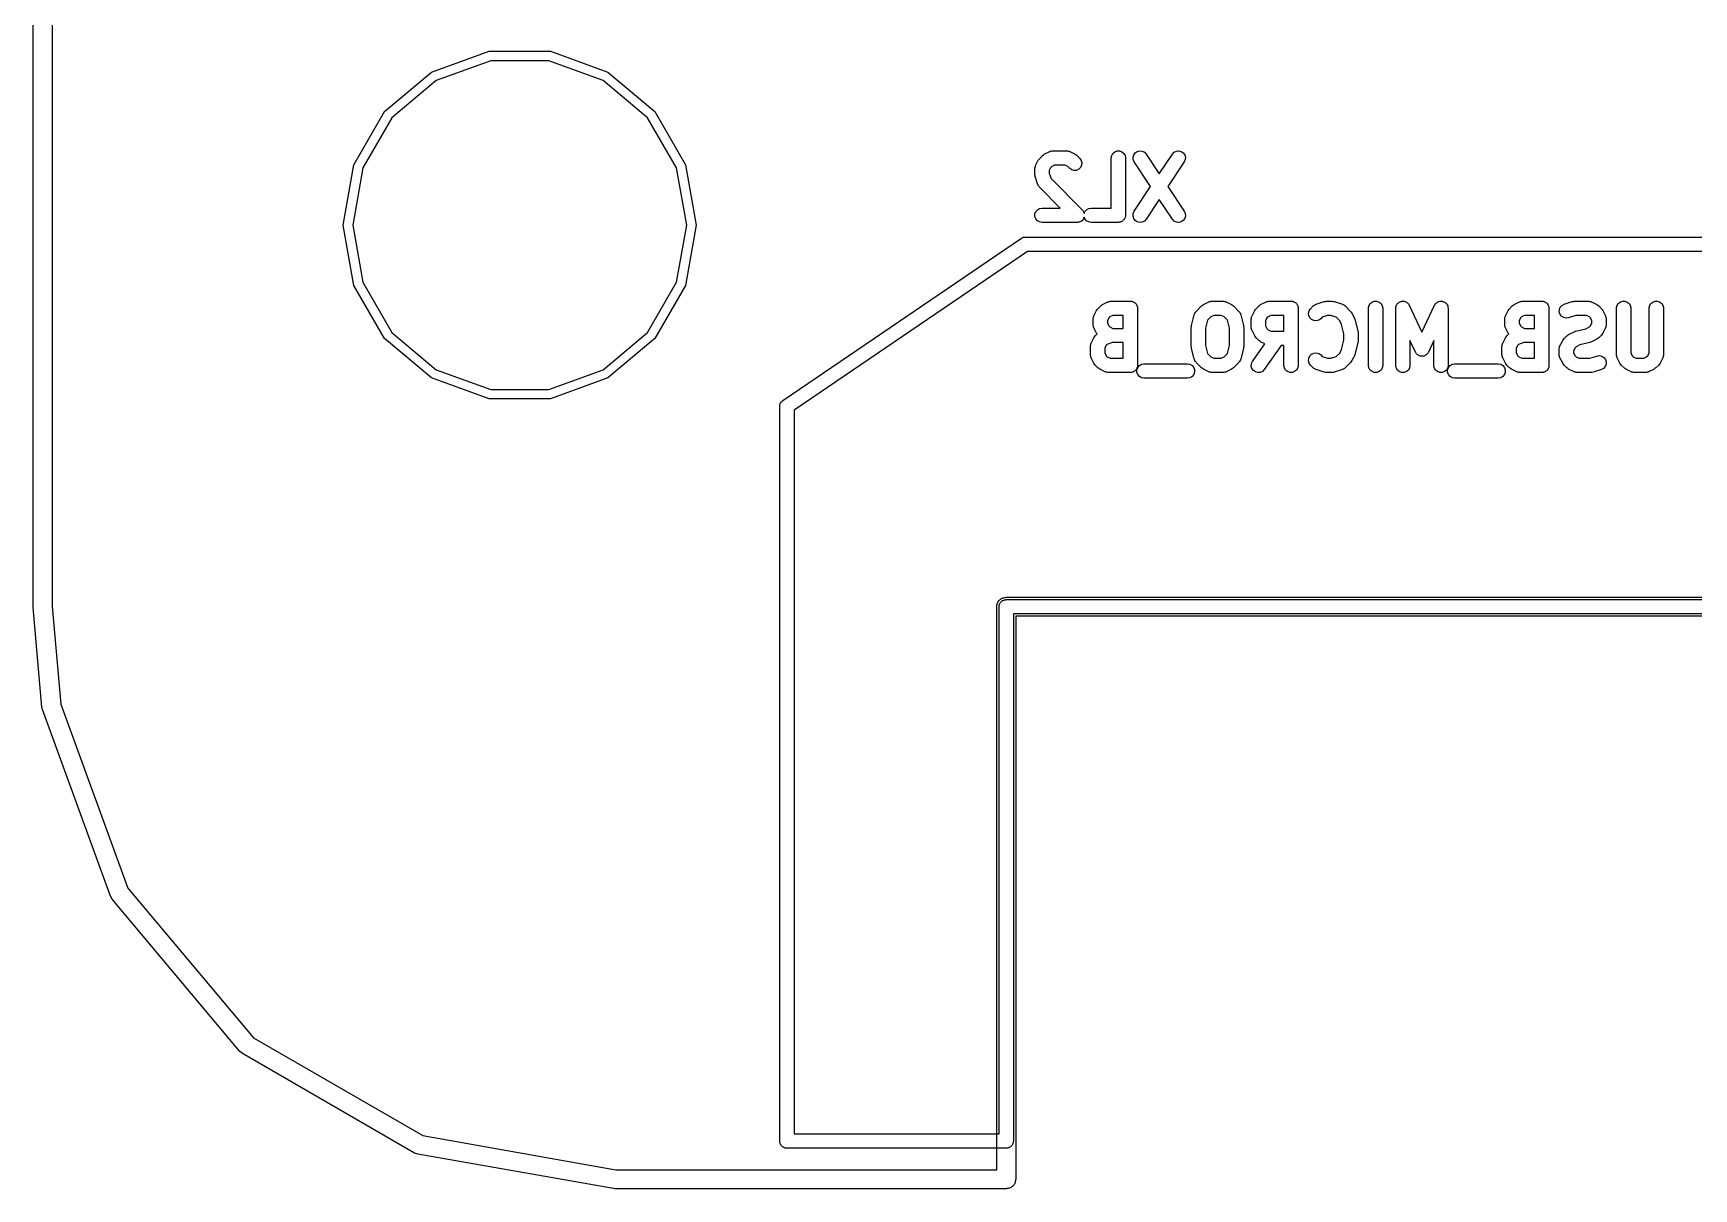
# Model space of a CAD drawing. Extents: x 100 to 214, y -112 to -50.
# Drawn here: x 99.9 to 117.31, y -112.1 to -99.99 of the extents above; entities that cross this region are included whole.
import ezdxf

# ---------------------------------------------------------------- set-up
doc = ezdxf.new("R2010")
doc.units = 0
doc.header["$MEASUREMENT"] = 0
doc.layers.add('BLACK', color=7, linetype='CONTINUOUS')

msp = doc.modelspace()

# ---------------------------------------------------------------- linework, layer by layer
at = {"layer": 'Black'}
for p, q in [((99.9, -106), (99.9, -56)), ((100.1, -56.0087), (100.1, -105.996)), ((104.075, -100.398), (104.679, -100.178)), ((104.679, -100.178), (105.321, -100.178)), ((105.321, -100.178), (105.925, -100.398)), ((103.583, -100.811), (104.075, -100.398)), ((104.696, -100.277), (104.125, -100.484)), ((105.304, -100.277), (104.696, -100.277)), ((105.875, -100.484), (105.304, -100.277)), ((105.925, -100.398), (106.417, -100.811)), ((104.125, -100.484), (103.659, -100.875)), ((106.341, -100.875), (105.875, -100.484)), ((103.262, -101.367), (103.583, -100.811)), ((103.659, -100.875), (103.356, -101.401)), ((106.644, -101.401), (106.341, -100.875)), ((106.417, -100.811), (106.738, -101.367)), ((110.444, -101.31), (110.451, -101.301)), ((110.451, -101.301), (110.479, -101.272)), ((110.479, -101.272), (110.489, -101.265)), ((110.489, -101.265), (110.499, -101.258)), ((110.499, -101.258), (110.556, -101.229)), ((110.556, -101.229), (110.56, -101.228)), ((110.56, -101.228), (110.564, -101.226)), ((110.564, -101.226), (110.572, -101.224)), ((110.572, -101.224), (110.581, -101.222)), ((110.581, -101.222), (110.585, -101.222)), ((110.585, -101.222), (110.589, -101.221)), ((110.589, -101.221), (110.732, -101.221)), ((110.732, -101.221), (110.736, -101.222)), ((110.736, -101.222), (110.741, -101.222)), ((110.741, -101.222), (110.749, -101.224)), ((110.749, -101.224), (110.758, -101.226)), ((110.758, -101.226), (110.762, -101.228)), ((110.762, -101.228), (110.766, -101.229)), ((110.766, -101.229), (110.823, -101.258)), ((110.823, -101.258), (110.832, -101.265)), ((110.832, -101.265), (110.842, -101.272)), ((110.842, -101.272), (110.871, -101.301)), ((110.871, -101.301), (110.886, -101.322)), ((111.2, -101.296), (111.205, -101.271)), ((111.2, -101.821), (111.2, -101.296)), ((111.205, -101.271), (111.218, -101.248)), ((111.218, -101.248), (111.237, -101.231)), ((111.237, -101.231), (111.262, -101.223)), ((111.262, -101.223), (111.288, -101.223)), ((111.288, -101.223), (111.312, -101.231)), ((111.312, -101.231), (111.332, -101.248)), ((111.332, -101.248), (111.345, -101.271)), ((111.345, -101.271), (111.35, -101.296)), ((111.35, -101.296), (111.35, -101.896)), ((111.429, -101.288), (111.436, -101.263)), ((111.431, -101.314), (111.429, -101.288)), ((111.436, -101.263), (111.452, -101.242)), ((111.452, -101.242), (111.473, -101.228)), ((111.473, -101.228), (111.499, -101.222)), ((111.499, -101.222), (111.525, -101.224)), ((111.525, -101.224), (111.548, -101.236)), ((111.548, -101.236), (111.566, -101.255)), ((111.566, -101.255), (111.704, -101.461)), ((111.704, -101.461), (111.841, -101.255)), ((111.841, -101.255), (111.859, -101.236)), ((111.859, -101.236), (111.883, -101.224)), ((111.883, -101.224), (111.908, -101.222)), ((111.908, -101.222), (111.934, -101.228)), ((111.934, -101.228), (111.955, -101.242)), ((111.955, -101.242), (111.971, -101.263)), ((111.971, -101.263), (111.978, -101.288)), ((111.978, -101.288), (111.976, -101.314)), ((103.15, -102), (103.262, -101.367)), ((103.356, -101.401), (103.25, -102)), ((106.75, -102), (106.644, -101.401)), ((106.738, -101.367), (106.85, -102)), ((110.4, -101.402), (110.403, -101.394)), ((110.401, -101.406), (110.4, -101.402)), ((110.4, -101.411), (110.401, -101.406)), ((110.4, -101.468), (110.4, -101.411)), ((110.402, -101.48), (110.4, -101.468)), ((110.404, -101.492), (110.402, -101.48)), ((110.403, -101.394), (110.405, -101.385)), ((110.405, -101.385), (110.407, -101.381)), ((110.407, -101.381), (110.408, -101.377)), ((110.408, -101.377), (110.436, -101.32)), ((110.436, -101.32), (110.444, -101.31)), ((110.565, -101.398), (110.55, -101.428)), ((110.55, -101.428), (110.55, -101.456)), ((110.55, -101.456), (110.569, -101.513)), ((110.577, -101.387), (110.565, -101.398)), ((110.607, -101.371), (110.577, -101.387)), ((110.714, -101.371), (110.607, -101.371)), ((110.745, -101.387), (110.714, -101.371)), ((110.765, -101.407), (110.745, -101.387)), ((110.786, -101.422), (110.765, -101.407)), ((110.811, -101.428), (110.786, -101.422)), ((110.837, -101.426), (110.811, -101.428)), ((110.861, -101.415), (110.837, -101.426)), ((110.879, -101.397), (110.861, -101.415)), ((110.89, -101.373), (110.879, -101.397)), ((110.886, -101.322), (110.893, -101.347)), ((110.893, -101.347), (110.89, -101.373)), ((111.441, -101.338), (111.431, -101.314)), ((111.613, -101.596), (111.441, -101.338)), ((111.966, -101.338), (111.794, -101.596)), ((111.976, -101.314), (111.966, -101.338)), ((110.432, -101.577), (110.404, -101.492)), ((110.434, -101.581), (110.432, -101.577)), ((110.436, -101.585), (110.434, -101.581)), ((110.441, -101.592), (110.436, -101.585)), ((110.445, -101.6), (110.441, -101.592)), ((110.448, -101.603), (110.445, -101.6)), ((110.451, -101.607), (110.448, -101.603)), ((110.665, -101.821), (110.451, -101.607)), ((110.569, -101.513), (110.899, -101.843)), ((111.441, -101.855), (111.613, -101.596)), ((111.794, -101.596), (111.966, -101.855)), ((110.427, -101.839), (110.449, -101.826)), ((110.449, -101.826), (110.475, -101.821)), ((110.475, -101.821), (110.665, -101.821)), ((110.941, -101.839), (110.964, -101.826)), ((110.964, -101.826), (110.989, -101.821)), ((110.989, -101.821), (111.2, -101.821)), ((111.704, -101.732), (111.566, -101.938)), ((111.841, -101.938), (111.704, -101.732)), ((103.262, -102.633), (103.15, -102)), ((103.25, -102), (103.356, -102.599)), ((106.644, -102.599), (106.75, -102)), ((106.85, -102), (106.738, -102.633)), ((110.401, -101.883), (110.41, -101.859)), ((110.401, -101.909), (110.401, -101.883)), ((110.41, -101.934), (110.401, -101.909)), ((110.41, -101.859), (110.427, -101.839)), ((110.427, -101.954), (110.41, -101.934)), ((110.449, -101.967), (110.427, -101.954)), ((110.475, -101.971), (110.449, -101.967)), ((110.846, -101.971), (110.475, -101.971)), ((110.856, -101.97), (110.846, -101.971)), ((110.866, -101.969), (110.856, -101.97)), ((110.869, -101.967), (110.866, -101.969)), ((110.872, -101.967), (110.869, -101.967)), ((110.881, -101.962), (110.872, -101.967)), ((110.889, -101.958), (110.881, -101.962)), ((110.892, -101.956), (110.889, -101.958)), ((110.895, -101.954), (110.892, -101.956)), ((110.901, -101.946), (110.895, -101.954)), ((110.899, -101.843), (110.905, -101.851)), ((110.908, -101.939), (110.901, -101.946)), ((110.905, -101.851), (110.911, -101.859)), ((110.909, -101.936), (110.908, -101.939)), ((110.911, -101.934), (110.909, -101.936)), ((110.911, -101.859), (110.913, -101.862)), ((110.915, -101.925), (110.911, -101.934)), ((110.913, -101.862), (110.914, -101.865)), ((110.914, -101.865), (110.917, -101.874)), ((110.918, -101.917), (110.915, -101.925)), ((110.917, -101.874), (110.918, -101.877)), ((110.918, -101.877), (110.924, -101.859)), ((110.924, -101.934), (110.918, -101.917)), ((110.924, -101.859), (110.941, -101.839)), ((110.941, -101.954), (110.924, -101.934)), ((110.964, -101.967), (110.941, -101.954)), ((110.989, -101.971), (110.964, -101.967)), ((111.275, -101.971), (110.989, -101.971)), ((111.281, -101.97), (111.275, -101.971)), ((111.288, -101.97), (111.281, -101.97)), ((111.294, -101.968), (111.288, -101.97)), ((111.301, -101.967), (111.294, -101.968)), ((111.306, -101.964), (111.301, -101.967)), ((111.312, -101.961), (111.306, -101.964)), ((111.318, -101.957), (111.312, -101.961)), ((111.323, -101.954), (111.318, -101.957)), ((111.327, -101.949), (111.323, -101.954)), ((111.332, -101.945), (111.327, -101.949)), ((111.336, -101.939), (111.332, -101.945)), ((111.34, -101.934), (111.336, -101.939)), ((111.342, -101.928), (111.34, -101.934)), ((111.345, -101.922), (111.342, -101.928)), ((111.347, -101.916), (111.345, -101.922)), ((111.349, -101.909), (111.347, -101.916)), ((111.35, -101.896), (111.349, -101.903)), ((111.349, -101.903), (111.349, -101.909)), ((111.429, -101.905), (111.431, -101.879)), ((111.436, -101.93), (111.429, -101.905)), ((111.431, -101.879), (111.441, -101.855)), ((111.452, -101.951), (111.436, -101.93)), ((111.473, -101.965), (111.452, -101.951)), ((111.499, -101.971), (111.473, -101.965)), ((111.525, -101.968), (111.499, -101.971)), ((111.548, -101.957), (111.525, -101.968)), ((111.566, -101.938), (111.548, -101.957)), ((111.859, -101.957), (111.841, -101.938)), ((111.883, -101.968), (111.859, -101.957)), ((111.908, -101.971), (111.883, -101.968)), ((111.934, -101.965), (111.908, -101.971)), ((111.955, -101.951), (111.934, -101.965)), ((111.971, -101.93), (111.955, -101.951)), ((111.966, -101.855), (111.976, -101.879)), ((111.978, -101.905), (111.971, -101.93)), ((111.976, -101.879), (111.978, -101.905)), ((107.758, -103.838), (110.258, -102.138)), ((110.258, -102.138), (110.266, -102.134)), ((110.266, -102.134), (110.274, -102.13)), ((110.274, -102.13), (110.278, -102.129)), ((110.278, -102.129), (110.282, -102.127)), ((110.282, -102.127), (110.291, -102.127)), ((110.291, -102.127), (110.3, -102.125)), ((110.3, -102.125), (117.7, -102.125)), ((110.323, -102.275), (107.875, -103.94)), ((117.677, -102.275), (110.323, -102.275)), ((103.583, -103.189), (103.262, -102.633)), ((103.356, -102.599), (103.659, -103.125)), ((106.341, -103.125), (106.644, -102.599)), ((106.738, -102.633), (106.417, -103.189)), ((111.061, -102.876), (111.09, -102.847)), ((111.09, -102.847), (111.1, -102.84)), ((111.1, -102.84), (111.109, -102.833)), ((111.109, -102.833), (111.166, -102.804)), ((111.166, -102.804), (111.171, -102.803)), ((111.171, -102.803), (111.174, -102.801)), ((111.174, -102.801), (111.183, -102.799)), ((111.183, -102.799), (111.191, -102.797)), ((111.191, -102.797), (111.196, -102.797)), ((111.196, -102.797), (111.2, -102.796)), ((111.2, -102.796), (111.4, -102.796)), ((111.4, -102.796), (111.406, -102.798)), ((111.406, -102.798), (111.413, -102.798)), ((111.413, -102.798), (111.419, -102.8)), ((111.419, -102.8), (111.426, -102.801)), ((111.426, -102.801), (111.431, -102.804)), ((111.431, -102.804), (111.438, -102.806)), ((111.438, -102.806), (111.443, -102.811)), ((111.443, -102.811), (111.448, -102.814)), ((111.448, -102.814), (111.452, -102.819)), ((111.452, -102.819), (111.457, -102.823)), ((111.457, -102.823), (111.461, -102.829)), ((111.461, -102.829), (111.465, -102.834)), ((111.465, -102.834), (111.467, -102.84)), ((111.467, -102.84), (111.47, -102.846)), ((111.47, -102.846), (111.472, -102.852)), ((111.472, -102.852), (111.474, -102.858)), ((111.474, -102.858), (111.474, -102.865)), ((111.474, -102.865), (111.475, -102.871)), ((111.475, -102.871), (111.475, -103.471)), ((112.09, -102.904), (112.147, -102.847)), ((112.147, -102.847), (112.157, -102.84)), ((112.157, -102.84), (112.166, -102.833)), ((112.166, -102.833), (112.224, -102.804)), ((112.224, -102.804), (112.228, -102.803)), ((112.228, -102.803), (112.231, -102.801)), ((112.231, -102.801), (112.24, -102.799)), ((112.24, -102.799), (112.249, -102.797)), ((112.249, -102.797), (112.253, -102.797)), ((112.253, -102.797), (112.257, -102.796)), ((112.257, -102.796), (112.371, -102.796)), ((112.371, -102.796), (112.376, -102.797)), ((112.376, -102.797), (112.38, -102.797)), ((112.38, -102.797), (112.388, -102.799)), ((112.388, -102.799), (112.397, -102.801)), ((112.397, -102.801), (112.401, -102.803)), ((112.401, -102.803), (112.405, -102.804)), ((112.405, -102.804), (112.462, -102.833)), ((112.462, -102.833), (112.472, -102.84)), ((112.472, -102.84), (112.482, -102.847)), ((112.482, -102.847), (112.539, -102.904)), ((112.718, -102.876), (112.747, -102.847)), ((112.747, -102.847), (112.757, -102.84)), ((112.757, -102.84), (112.766, -102.833)), ((112.766, -102.833), (112.824, -102.804)), ((112.824, -102.804), (112.828, -102.803)), ((112.828, -102.803), (112.831, -102.801)), ((112.831, -102.801), (112.84, -102.799)), ((112.84, -102.799), (112.849, -102.797)), ((112.849, -102.797), (112.853, -102.797)), ((112.853, -102.797), (112.857, -102.796)), ((112.857, -102.796), (113.086, -102.796)), ((113.086, -102.796), (113.092, -102.798)), ((113.092, -102.798), (113.099, -102.798)), ((113.099, -102.798), (113.105, -102.8)), ((113.105, -102.8), (113.111, -102.801)), ((113.111, -102.801), (113.117, -102.804)), ((113.117, -102.804), (113.123, -102.806)), ((113.123, -102.806), (113.128, -102.811)), ((113.128, -102.811), (113.134, -102.814)), ((113.134, -102.814), (113.138, -102.819)), ((113.138, -102.819), (113.143, -102.823)), ((113.143, -102.823), (113.146, -102.829)), ((113.146, -102.829), (113.151, -102.834)), ((113.151, -102.834), (113.153, -102.84)), ((113.153, -102.84), (113.156, -102.846)), ((113.156, -102.846), (113.157, -102.852)), ((113.157, -102.852), (113.16, -102.858)), ((113.16, -102.858), (113.16, -102.865)), ((113.16, -102.865), (113.161, -102.871)), ((113.161, -102.871), (113.161, -103.471)), ((113.29, -102.876), (113.318, -102.847)), ((113.318, -102.847), (113.322, -102.844)), ((113.322, -102.844), (113.325, -102.841)), ((113.325, -102.841), (113.333, -102.837)), ((113.333, -102.837), (113.34, -102.832)), ((113.34, -102.832), (113.344, -102.831)), ((113.344, -102.831), (113.348, -102.829)), ((113.348, -102.829), (113.433, -102.8)), ((113.433, -102.8), (113.445, -102.799)), ((113.445, -102.799), (113.457, -102.796)), ((113.457, -102.796), (113.514, -102.796)), ((113.514, -102.796), (113.526, -102.799)), ((113.526, -102.799), (113.538, -102.8)), ((113.538, -102.8), (113.624, -102.829)), ((113.624, -102.829), (113.628, -102.831)), ((113.628, -102.831), (113.632, -102.832)), ((113.632, -102.832), (113.639, -102.837)), ((113.639, -102.837), (113.647, -102.841)), ((113.647, -102.841), (113.649, -102.844)), ((113.649, -102.844), (113.653, -102.847)), ((113.653, -102.847), (113.71, -102.904)), ((113.896, -102.871), (113.901, -102.846)), ((113.896, -103.471), (113.896, -102.871)), ((113.901, -102.846), (113.914, -102.823)), ((113.914, -102.823), (113.934, -102.806)), ((113.934, -102.806), (113.958, -102.798)), ((113.958, -102.798), (113.984, -102.798)), ((113.984, -102.798), (114.009, -102.806)), ((114.009, -102.806), (114.029, -102.823)), ((114.029, -102.823), (114.042, -102.846)), ((114.042, -102.846), (114.046, -102.871)), ((114.046, -102.871), (114.046, -103.471)), ((114.182, -102.871), (114.184, -102.862)), ((114.182, -103.471), (114.182, -102.871)), ((114.184, -102.862), (114.185, -102.852)), ((114.185, -102.852), (114.186, -102.849)), ((114.186, -102.849), (114.187, -102.846)), ((114.187, -102.846), (114.192, -102.837)), ((114.192, -102.837), (114.196, -102.828)), ((114.196, -102.828), (114.198, -102.826)), ((114.198, -102.826), (114.2, -102.823)), ((114.2, -102.823), (114.207, -102.817)), ((114.207, -102.817), (114.214, -102.81)), ((114.214, -102.81), (114.217, -102.809)), ((114.217, -102.809), (114.22, -102.806)), ((114.22, -102.806), (114.229, -102.803)), ((114.229, -102.803), (114.238, -102.799)), ((114.238, -102.799), (114.241, -102.799)), ((114.241, -102.799), (114.244, -102.798)), ((114.244, -102.798), (114.254, -102.798)), ((114.254, -102.798), (114.264, -102.797)), ((114.264, -102.797), (114.267, -102.798)), ((114.267, -102.798), (114.27, -102.798)), ((114.27, -102.798), (114.279, -102.801)), ((114.279, -102.801), (114.289, -102.803)), ((114.289, -102.803), (114.292, -102.805)), ((114.292, -102.805), (114.295, -102.806)), ((114.295, -102.806), (114.302, -102.813)), ((114.302, -102.813), (114.31, -102.818)), ((114.31, -102.818), (114.312, -102.821)), ((114.312, -102.821), (114.315, -102.823)), ((114.315, -102.823), (114.319, -102.832)), ((114.319, -102.832), (114.325, -102.84)), ((114.325, -102.84), (114.457, -103.123)), ((114.457, -103.123), (114.589, -102.84)), ((114.589, -102.84), (114.595, -102.832)), ((114.595, -102.832), (114.6, -102.823)), ((114.6, -102.823), (114.602, -102.821)), ((114.602, -102.821), (114.604, -102.818)), ((114.604, -102.818), (114.612, -102.813)), ((114.612, -102.813), (114.62, -102.806)), ((114.62, -102.806), (114.623, -102.805)), ((114.623, -102.805), (114.625, -102.803)), ((114.625, -102.803), (114.635, -102.801)), ((114.635, -102.801), (114.644, -102.798)), ((114.644, -102.798), (114.647, -102.798)), ((114.647, -102.798), (114.651, -102.797)), ((114.651, -102.797), (114.66, -102.798)), ((114.66, -102.798), (114.67, -102.798)), ((114.67, -102.798), (114.673, -102.799)), ((114.673, -102.799), (114.677, -102.799)), ((114.677, -102.799), (114.685, -102.803)), ((114.685, -102.803), (114.695, -102.806)), ((114.695, -102.806), (114.697, -102.809)), ((114.697, -102.809), (114.7, -102.81)), ((114.7, -102.81), (114.707, -102.817)), ((114.707, -102.817), (114.715, -102.823)), ((114.715, -102.823), (114.716, -102.826)), ((114.716, -102.826), (114.719, -102.828)), ((114.719, -102.828), (114.723, -102.837)), ((114.723, -102.837), (114.728, -102.846)), ((114.728, -102.846), (114.728, -102.849)), ((114.728, -102.849), (114.73, -102.852)), ((114.73, -102.852), (114.73, -102.862)), ((114.73, -102.862), (114.732, -102.871)), ((114.732, -102.871), (114.732, -103.471)), ((115.376, -102.876), (115.404, -102.847)), ((115.404, -102.847), (115.414, -102.84)), ((115.414, -102.84), (115.424, -102.833)), ((115.424, -102.833), (115.481, -102.804)), ((115.481, -102.804), (115.485, -102.803)), ((115.485, -102.803), (115.489, -102.801)), ((115.489, -102.801), (115.497, -102.799)), ((115.497, -102.799), (115.506, -102.797)), ((115.506, -102.797), (115.51, -102.797)), ((115.51, -102.797), (115.514, -102.796)), ((115.514, -102.796), (115.714, -102.796)), ((115.714, -102.796), (115.721, -102.798)), ((115.721, -102.798), (115.727, -102.798)), ((115.727, -102.798), (115.733, -102.8)), ((115.733, -102.8), (115.74, -102.801)), ((115.74, -102.801), (115.746, -102.804)), ((115.746, -102.804), (115.752, -102.806)), ((115.752, -102.806), (115.757, -102.811)), ((115.757, -102.811), (115.762, -102.814)), ((115.762, -102.814), (115.767, -102.819)), ((115.767, -102.819), (115.772, -102.823)), ((115.772, -102.823), (115.775, -102.829)), ((115.775, -102.829), (115.779, -102.834)), ((115.779, -102.834), (115.781, -102.84)), ((115.781, -102.84), (115.785, -102.846)), ((115.785, -102.846), (115.786, -102.852)), ((115.786, -102.852), (115.788, -102.858)), ((115.788, -102.858), (115.788, -102.865)), ((115.788, -102.865), (115.789, -102.871)), ((115.789, -102.871), (115.789, -103.471)), ((115.898, -102.885), (115.908, -102.861)), ((115.908, -102.861), (115.925, -102.841)), ((115.925, -102.841), (115.948, -102.829)), ((115.948, -102.829), (116.033, -102.8)), ((116.033, -102.8), (116.045, -102.799)), ((116.045, -102.799), (116.057, -102.796)), ((116.057, -102.796), (116.2, -102.796)), ((116.2, -102.796), (116.204, -102.797)), ((116.204, -102.797), (116.209, -102.797)), ((116.209, -102.797), (116.217, -102.799)), ((116.217, -102.799), (116.226, -102.801)), ((116.226, -102.801), (116.229, -102.803)), ((116.229, -102.803), (116.234, -102.804)), ((116.234, -102.804), (116.291, -102.833)), ((116.291, -102.833), (116.3, -102.84)), ((116.3, -102.84), (116.31, -102.847)), ((116.31, -102.847), (116.339, -102.876)), ((116.496, -102.871), (116.501, -102.846)), ((116.496, -103.357), (116.496, -102.871)), ((116.501, -102.846), (116.514, -102.823)), ((116.514, -102.823), (116.534, -102.806)), ((116.534, -102.806), (116.558, -102.798)), ((116.558, -102.798), (116.584, -102.798)), ((116.584, -102.798), (116.609, -102.806)), ((116.609, -102.806), (116.629, -102.823)), ((116.629, -102.823), (116.642, -102.846)), ((116.642, -102.846), (116.646, -102.871)), ((116.646, -102.871), (116.646, -103.339)), ((116.839, -102.871), (116.844, -102.846)), ((116.839, -103.339), (116.839, -102.871)), ((116.844, -102.846), (116.857, -102.823)), ((116.857, -102.823), (116.877, -102.806)), ((116.877, -102.806), (116.901, -102.798)), ((116.901, -102.798), (116.927, -102.798)), ((116.927, -102.798), (116.952, -102.806)), ((116.952, -102.806), (116.972, -102.823)), ((116.972, -102.823), (116.985, -102.846)), ((116.985, -102.846), (116.989, -102.871)), ((116.989, -102.871), (116.989, -103.357)), ((111.011, -102.977), (111.014, -102.969)), ((111.011, -102.981), (111.011, -102.977)), ((111.011, -102.986), (111.011, -102.981)), ((111.011, -103.043), (111.011, -102.986)), ((111.011, -103.047), (111.011, -103.043)), ((111.011, -103.051), (111.011, -103.047)), ((111.014, -102.969), (111.015, -102.96)), ((111.015, -102.96), (111.017, -102.956)), ((111.017, -102.956), (111.019, -102.952)), ((111.019, -102.952), (111.047, -102.895)), ((111.047, -102.895), (111.054, -102.885)), ((111.054, -102.885), (111.061, -102.876)), ((111.176, -102.973), (111.161, -103.003)), ((111.161, -103.003), (111.161, -103.025)), ((111.161, -103.025), (111.176, -103.056)), ((111.187, -102.962), (111.176, -102.973)), ((111.218, -102.946), (111.187, -102.962)), ((111.325, -102.946), (111.218, -102.946)), ((111.325, -103.082), (111.325, -102.946)), ((112.042, -103.053), (112.07, -102.939)), ((112.07, -102.939), (112.073, -102.932)), ((112.073, -102.932), (112.075, -102.925)), ((112.075, -102.925), (112.078, -102.921)), ((112.078, -102.921), (112.081, -102.915)), ((112.081, -102.915), (112.086, -102.91)), ((112.086, -102.91), (112.09, -102.904)), ((112.211, -102.995), (112.189, -103.081)), ((112.244, -102.962), (112.211, -102.995)), ((112.275, -102.946), (112.244, -102.962)), ((112.354, -102.946), (112.275, -102.946)), ((112.384, -102.962), (112.354, -102.946)), ((112.418, -102.995), (112.384, -102.962)), ((112.439, -103.081), (112.418, -102.995)), ((112.539, -102.904), (112.543, -102.91)), ((112.543, -102.91), (112.548, -102.915)), ((112.548, -102.915), (112.55, -102.921)), ((112.55, -102.921), (112.554, -102.925)), ((112.554, -102.925), (112.556, -102.932)), ((112.556, -102.932), (112.558, -102.939)), ((112.558, -102.939), (112.587, -103.053)), ((112.668, -102.977), (112.671, -102.969)), ((112.669, -102.981), (112.668, -102.977)), ((112.668, -102.986), (112.669, -102.981)), ((112.668, -103.071), (112.668, -102.986)), ((112.671, -102.969), (112.672, -102.96)), ((112.672, -102.96), (112.675, -102.956)), ((112.675, -102.956), (112.676, -102.952)), ((112.676, -102.952), (112.704, -102.895)), ((112.704, -102.895), (112.712, -102.885)), ((112.712, -102.885), (112.718, -102.876)), ((112.833, -102.973), (112.818, -103.003)), ((112.818, -103.003), (112.818, -103.054)), ((112.844, -102.962), (112.833, -102.973)), ((112.875, -102.946), (112.844, -102.962)), ((113.011, -102.946), (112.875, -102.946)), ((113.011, -103.111), (113.011, -102.946)), ((113.268, -102.922), (113.275, -102.897)), ((113.27, -102.948), (113.268, -102.922)), ((113.281, -102.972), (113.27, -102.948)), ((113.275, -102.897), (113.29, -102.876)), ((113.3, -102.99), (113.281, -102.972)), ((113.323, -103.001), (113.3, -102.99)), ((113.349, -103.003), (113.323, -103.001)), ((113.375, -102.997), (113.349, -103.003)), ((113.396, -102.982), (113.375, -102.997)), ((113.412, -102.966), (113.396, -102.982)), ((113.469, -102.946), (113.412, -102.966)), ((113.502, -102.946), (113.469, -102.946)), ((113.559, -102.966), (113.502, -102.946)), ((113.596, -103.002), (113.559, -102.966)), ((113.615, -103.04), (113.596, -103.002)), ((113.639, -103.138), (113.615, -103.04)), ((113.71, -102.904), (113.717, -102.914)), ((113.717, -102.914), (113.724, -102.924)), ((113.724, -102.924), (113.753, -102.981)), ((113.753, -102.981), (113.755, -102.989)), ((113.755, -102.989), (113.758, -102.996)), ((113.758, -102.996), (113.787, -103.11)), ((115.325, -102.977), (115.328, -102.969)), ((115.326, -102.981), (115.325, -102.977)), ((115.325, -102.986), (115.326, -102.981)), ((115.325, -103.043), (115.325, -102.986)), ((115.326, -103.047), (115.325, -103.043)), ((115.325, -103.051), (115.326, -103.047)), ((115.328, -102.969), (115.33, -102.96)), ((115.33, -102.96), (115.332, -102.956)), ((115.332, -102.956), (115.333, -102.952)), ((115.333, -102.952), (115.361, -102.895)), ((115.361, -102.895), (115.369, -102.885)), ((115.369, -102.885), (115.376, -102.876)), ((115.49, -102.973), (115.475, -103.003)), ((115.475, -103.003), (115.475, -103.025)), ((115.475, -103.025), (115.49, -103.056)), ((115.502, -102.962), (115.49, -102.973)), ((115.532, -102.946), (115.502, -102.962)), ((115.639, -102.946), (115.532, -102.946)), ((115.639, -103.082), (115.639, -102.946)), ((115.897, -102.911), (115.898, -102.885)), ((115.905, -102.936), (115.897, -102.911)), ((115.922, -102.956), (115.905, -102.936)), ((115.944, -102.97), (115.922, -102.956)), ((115.969, -102.975), (115.944, -102.97)), ((115.995, -102.971), (115.969, -102.975)), ((116.069, -102.946), (115.995, -102.971)), ((116.182, -102.946), (116.069, -102.946)), ((116.213, -102.962), (116.182, -102.946)), ((116.224, -102.973), (116.213, -102.962)), ((116.239, -103.003), (116.224, -102.973)), ((116.224, -103.056), (116.239, -103.025)), ((116.239, -103.025), (116.239, -103.003)), ((116.339, -102.876), (116.346, -102.885)), ((116.346, -102.885), (116.353, -102.895)), ((116.353, -102.895), (116.381, -102.952)), ((116.381, -102.952), (116.383, -102.956)), ((116.383, -102.956), (116.385, -102.96)), ((116.385, -102.96), (116.386, -102.969)), ((116.386, -102.969), (116.389, -102.977)), ((116.389, -102.977), (116.389, -102.981)), ((116.389, -102.981), (116.389, -102.986)), ((116.389, -102.986), (116.389, -103.043)), ((116.389, -103.043), (116.389, -103.047)), ((116.389, -103.047), (116.389, -103.051)), ((104.075, -103.602), (103.583, -103.189)), ((103.659, -103.125), (104.125, -103.516)), ((105.875, -103.516), (106.341, -103.125)), ((106.417, -103.189), (105.925, -103.602)), ((110.99, -103.238), (111.019, -103.181)), ((111.014, -103.06), (111.011, -103.051)), ((111.015, -103.069), (111.014, -103.06)), ((111.017, -103.072), (111.015, -103.069)), ((111.019, -103.076), (111.017, -103.072)), ((111.047, -103.134), (111.019, -103.076)), ((111.019, -103.181), (111.026, -103.171)), ((111.026, -103.171), (111.033, -103.161)), ((111.033, -103.161), (111.053, -103.141)), ((111.053, -103.141), (111.047, -103.134)), ((111.176, -103.056), (111.187, -103.067)), ((111.187, -103.067), (111.218, -103.082)), ((111.218, -103.082), (111.325, -103.082)), ((112.039, -103.071), (112.041, -103.062)), ((112.039, -103.271), (112.039, -103.071)), ((112.041, -103.062), (112.042, -103.053)), ((112.189, -103.081), (112.189, -103.262)), ((112.439, -103.262), (112.439, -103.081)), ((112.587, -103.053), (112.588, -103.062)), ((112.588, -103.062), (112.589, -103.071)), ((112.589, -103.071), (112.589, -103.271)), ((112.669, -103.076), (112.668, -103.071)), ((112.668, -103.08), (112.669, -103.076)), ((112.671, -103.088), (112.668, -103.08)), ((112.672, -103.097), (112.671, -103.088)), ((112.675, -103.101), (112.672, -103.097)), ((112.676, -103.105), (112.675, -103.101)), ((112.704, -103.162), (112.676, -103.105)), ((112.712, -103.172), (112.704, -103.162)), ((112.718, -103.182), (112.712, -103.172)), ((112.747, -103.21), (112.718, -103.182)), ((112.757, -103.217), (112.747, -103.21)), ((112.766, -103.224), (112.757, -103.217)), ((112.818, -103.054), (112.833, -103.084)), ((112.833, -103.084), (112.844, -103.096)), ((112.844, -103.096), (112.875, -103.111)), ((112.875, -103.111), (113.011, -103.111)), ((113.615, -103.302), (113.639, -103.205)), ((113.639, -103.205), (113.639, -103.138)), ((113.787, -103.11), (113.788, -103.12)), ((113.788, -103.223), (113.787, -103.232)), ((113.788, -103.12), (113.789, -103.129)), ((113.789, -103.214), (113.788, -103.223)), ((113.789, -103.129), (113.789, -103.214)), ((114.389, -103.332), (114.332, -103.209)), ((114.332, -103.209), (114.332, -103.471)), ((114.582, -103.209), (114.525, -103.332)), ((114.582, -103.471), (114.582, -103.209)), ((115.304, -103.238), (115.333, -103.181)), ((115.328, -103.06), (115.325, -103.051)), ((115.33, -103.069), (115.328, -103.06)), ((115.332, -103.072), (115.33, -103.069)), ((115.333, -103.076), (115.332, -103.072)), ((115.361, -103.134), (115.333, -103.076)), ((115.333, -103.181), (115.34, -103.171)), ((115.34, -103.171), (115.347, -103.161)), ((115.347, -103.161), (115.367, -103.141)), ((115.367, -103.141), (115.361, -103.134)), ((115.49, -103.056), (115.502, -103.067)), ((115.502, -103.067), (115.532, -103.082)), ((115.532, -103.082), (115.639, -103.082)), ((115.904, -103.266), (115.933, -103.209)), ((115.933, -103.209), (115.94, -103.2)), ((115.94, -103.2), (115.947, -103.19)), ((115.947, -103.19), (115.976, -103.161)), ((115.976, -103.161), (115.985, -103.154)), ((115.985, -103.154), (115.995, -103.147)), ((115.995, -103.147), (116.052, -103.119)), ((116.052, -103.119), (116.06, -103.116)), ((116.06, -103.116), (116.068, -103.113)), ((116.068, -103.113), (116.174, -103.086)), ((116.174, -103.086), (116.213, -103.067)), ((116.213, -103.067), (116.224, -103.056)), ((116.291, -103.196), (116.234, -103.224)), ((116.3, -103.189), (116.291, -103.196)), ((116.31, -103.182), (116.3, -103.189)), ((116.339, -103.153), (116.31, -103.182)), ((116.346, -103.143), (116.339, -103.153)), ((116.353, -103.134), (116.346, -103.143)), ((116.381, -103.076), (116.353, -103.134)), ((116.383, -103.072), (116.381, -103.076)), ((116.385, -103.069), (116.383, -103.072)), ((116.386, -103.06), (116.385, -103.069)), ((116.389, -103.051), (116.386, -103.06)), ((110.982, -103.271), (110.983, -103.267)), ((110.982, -103.357), (110.982, -103.271)), ((110.983, -103.361), (110.982, -103.357)), ((110.983, -103.263), (110.985, -103.254)), ((110.983, -103.267), (110.983, -103.263)), ((110.983, -103.366), (110.983, -103.361)), ((110.985, -103.374), (110.983, -103.366)), ((110.985, -103.254), (110.987, -103.246)), ((110.987, -103.383), (110.985, -103.374)), ((110.987, -103.246), (110.989, -103.242)), ((110.989, -103.387), (110.987, -103.383)), ((110.989, -103.242), (110.99, -103.238)), ((110.99, -103.391), (110.989, -103.387)), ((111.019, -103.448), (110.99, -103.391)), ((111.147, -103.259), (111.132, -103.289)), ((111.132, -103.289), (111.132, -103.339)), ((111.132, -103.339), (111.147, -103.37)), ((111.155, -103.251), (111.147, -103.259)), ((111.147, -103.37), (111.159, -103.381)), ((111.212, -103.232), (111.155, -103.251)), ((111.159, -103.381), (111.189, -103.396)), ((111.189, -103.396), (111.325, -103.396)), ((111.325, -103.232), (111.212, -103.232)), ((111.325, -103.396), (111.325, -103.232)), ((112.041, -103.28), (112.039, -103.271)), ((112.042, -103.29), (112.041, -103.28)), ((112.07, -103.404), (112.042, -103.29)), ((112.189, -103.262), (112.211, -103.347)), ((112.211, -103.347), (112.244, -103.381)), ((112.244, -103.381), (112.275, -103.396)), ((112.275, -103.396), (112.354, -103.396)), ((112.354, -103.396), (112.384, -103.381)), ((112.384, -103.381), (112.418, -103.347)), ((112.418, -103.347), (112.439, -103.262)), ((112.587, -103.29), (112.558, -103.404)), ((112.588, -103.28), (112.587, -103.29)), ((112.589, -103.271), (112.588, -103.28)), ((112.681, -103.428), (112.809, -103.246)), ((112.809, -103.246), (112.766, -103.224)), ((112.982, -103.261), (112.804, -103.514)), ((113.011, -103.261), (112.982, -103.261)), ((113.011, -103.471), (113.011, -103.261)), ((113.268, -103.421), (113.27, -103.395)), ((113.27, -103.395), (113.281, -103.371)), ((113.281, -103.371), (113.3, -103.353)), ((113.3, -103.353), (113.323, -103.342)), ((113.323, -103.342), (113.349, -103.34)), ((113.349, -103.34), (113.375, -103.346)), ((113.375, -103.346), (113.396, -103.361)), ((113.396, -103.361), (113.412, -103.377)), ((113.412, -103.377), (113.469, -103.396)), ((113.469, -103.396), (113.502, -103.396)), ((113.502, -103.396), (113.559, -103.377)), ((113.559, -103.377), (113.596, -103.341)), ((113.596, -103.341), (113.615, -103.302)), ((113.753, -103.362), (113.724, -103.419)), ((113.755, -103.354), (113.753, -103.362)), ((113.758, -103.347), (113.755, -103.354)), ((113.787, -103.232), (113.758, -103.347)), ((114.393, -103.337), (114.389, -103.332)), ((114.396, -103.343), (114.393, -103.337)), ((114.4, -103.348), (114.396, -103.343)), ((114.404, -103.353), (114.4, -103.348)), ((114.409, -103.357), (114.404, -103.353)), ((114.414, -103.361), (114.409, -103.357)), ((114.42, -103.364), (114.414, -103.361)), ((114.425, -103.368), (114.42, -103.364)), ((114.432, -103.37), (114.425, -103.368)), ((114.438, -103.372), (114.432, -103.37)), ((114.444, -103.373), (114.438, -103.372)), ((114.451, -103.375), (114.444, -103.373)), ((114.457, -103.374), (114.451, -103.375)), ((114.464, -103.375), (114.457, -103.374)), ((114.47, -103.373), (114.464, -103.375)), ((114.477, -103.372), (114.47, -103.373)), ((114.483, -103.37), (114.477, -103.372)), ((114.489, -103.368), (114.483, -103.37)), ((114.494, -103.364), (114.489, -103.368)), ((114.5, -103.361), (114.494, -103.364)), ((114.505, -103.357), (114.5, -103.361)), ((114.51, -103.353), (114.505, -103.357)), ((114.514, -103.348), (114.51, -103.353)), ((114.519, -103.343), (114.514, -103.348)), ((114.521, -103.337), (114.519, -103.343)), ((114.525, -103.332), (114.521, -103.337)), ((115.296, -103.271), (115.297, -103.267)), ((115.296, -103.357), (115.296, -103.271)), ((115.297, -103.361), (115.296, -103.357)), ((115.297, -103.263), (115.299, -103.254)), ((115.297, -103.267), (115.297, -103.263)), ((115.297, -103.366), (115.297, -103.361)), ((115.299, -103.374), (115.297, -103.366)), ((115.299, -103.254), (115.301, -103.246)), ((115.301, -103.383), (115.299, -103.374)), ((115.301, -103.246), (115.303, -103.242)), ((115.303, -103.387), (115.301, -103.383)), ((115.303, -103.242), (115.304, -103.238)), ((115.304, -103.391), (115.303, -103.387)), ((115.333, -103.448), (115.304, -103.391)), ((115.462, -103.259), (115.446, -103.289)), ((115.446, -103.289), (115.446, -103.339)), ((115.446, -103.339), (115.462, -103.37)), ((115.469, -103.251), (115.462, -103.259)), ((115.462, -103.37), (115.473, -103.381)), ((115.526, -103.232), (115.469, -103.251)), ((115.473, -103.381), (115.503, -103.396)), ((115.503, -103.396), (115.639, -103.396)), ((115.639, -103.232), (115.526, -103.232)), ((115.639, -103.396), (115.639, -103.232)), ((115.896, -103.3), (115.897, -103.296)), ((115.896, -103.357), (115.896, -103.3)), ((115.897, -103.361), (115.896, -103.357)), ((115.897, -103.291), (115.899, -103.283)), ((115.897, -103.296), (115.897, -103.291)), ((115.897, -103.366), (115.897, -103.361)), ((115.899, -103.374), (115.897, -103.366)), ((115.899, -103.283), (115.901, -103.274)), ((115.901, -103.383), (115.899, -103.374)), ((115.901, -103.274), (115.903, -103.271)), ((115.903, -103.387), (115.901, -103.383)), ((115.903, -103.271), (115.904, -103.266)), ((115.904, -103.391), (115.903, -103.387)), ((115.933, -103.448), (115.904, -103.391)), ((116.062, -103.287), (116.046, -103.318)), ((116.046, -103.318), (116.046, -103.339)), ((116.046, -103.339), (116.062, -103.37)), ((116.073, -103.276), (116.062, -103.287)), ((116.062, -103.37), (116.073, -103.381)), ((116.112, -103.256), (116.073, -103.276)), ((116.073, -103.381), (116.103, -103.396)), ((116.103, -103.396), (116.216, -103.396)), ((116.218, -103.23), (116.112, -103.256)), ((116.216, -103.396), (116.291, -103.372)), ((116.226, -103.227), (116.218, -103.23)), ((116.234, -103.224), (116.226, -103.227)), ((116.291, -103.372), (116.316, -103.368)), ((116.316, -103.368), (116.342, -103.373)), ((116.342, -103.373), (116.364, -103.387)), ((116.364, -103.387), (116.38, -103.407)), ((116.497, -103.361), (116.496, -103.357)), ((116.497, -103.366), (116.497, -103.361)), ((116.499, -103.374), (116.497, -103.366)), ((116.501, -103.383), (116.499, -103.374)), ((116.503, -103.387), (116.501, -103.383)), ((116.504, -103.391), (116.503, -103.387)), ((116.533, -103.448), (116.504, -103.391)), ((116.646, -103.339), (116.662, -103.37)), ((116.662, -103.37), (116.673, -103.381)), ((116.673, -103.381), (116.703, -103.396)), ((116.703, -103.396), (116.782, -103.396)), ((116.782, -103.396), (116.813, -103.381)), ((116.813, -103.381), (116.824, -103.37)), ((116.824, -103.37), (116.839, -103.339)), ((116.981, -103.391), (116.953, -103.448)), ((116.983, -103.387), (116.981, -103.391)), ((116.985, -103.383), (116.983, -103.387)), ((116.986, -103.374), (116.985, -103.383)), ((116.989, -103.366), (116.986, -103.374)), ((116.989, -103.357), (116.989, -103.361)), ((116.989, -103.361), (116.989, -103.366)), ((104.125, -103.516), (104.696, -103.723)), ((105.304, -103.723), (105.875, -103.516)), ((111.026, -103.457), (111.019, -103.448)), ((111.033, -103.467), (111.026, -103.457)), ((111.061, -103.496), (111.033, -103.467)), ((111.071, -103.503), (111.061, -103.496)), ((111.081, -103.51), (111.071, -103.503)), ((111.138, -103.539), (111.081, -103.51)), ((111.142, -103.54), (111.138, -103.539)), ((111.146, -103.542), (111.142, -103.54)), ((111.154, -103.543), (111.146, -103.542)), ((111.163, -103.546), (111.154, -103.543)), ((111.167, -103.546), (111.163, -103.546)), ((111.171, -103.546), (111.167, -103.546)), ((111.4, -103.546), (111.171, -103.546)), ((111.406, -103.545), (111.4, -103.546)), ((111.413, -103.545), (111.406, -103.545)), ((111.419, -103.543), (111.413, -103.545)), ((111.426, -103.542), (111.419, -103.543)), ((111.431, -103.539), (111.426, -103.542)), ((111.438, -103.536), (111.431, -103.539)), ((111.443, -103.532), (111.438, -103.536)), ((111.448, -103.529), (111.443, -103.532)), ((111.452, -103.524), (111.448, -103.529)), ((111.457, -103.52), (111.452, -103.524)), ((111.461, -103.514), (111.457, -103.52)), ((111.465, -103.509), (111.461, -103.514)), ((111.467, -103.503), (111.465, -103.509)), ((111.47, -103.497), (111.467, -103.503)), ((111.469, -103.516), (111.478, -103.491)), ((111.469, -103.542), (111.469, -103.516)), ((111.478, -103.566), (111.469, -103.542)), ((111.472, -103.491), (111.47, -103.497)), ((111.474, -103.484), (111.472, -103.491)), ((111.475, -103.471), (111.474, -103.478)), ((111.474, -103.478), (111.474, -103.484)), ((111.478, -103.491), (111.495, -103.471)), ((111.495, -103.586), (111.478, -103.566)), ((111.495, -103.471), (111.517, -103.458)), ((111.517, -103.458), (111.543, -103.454)), ((111.543, -103.454), (112, -103.454)), ((112, -103.454), (112.026, -103.458)), ((112.026, -103.458), (112.048, -103.471)), ((112.048, -103.471), (112.065, -103.491)), ((112.065, -103.566), (112.048, -103.586)), ((112.065, -103.491), (112.074, -103.516)), ((112.074, -103.542), (112.065, -103.566)), ((112.073, -103.41), (112.07, -103.404)), ((112.075, -103.417), (112.073, -103.41)), ((112.074, -103.516), (112.074, -103.542)), ((112.078, -103.422), (112.075, -103.417)), ((112.081, -103.428), (112.078, -103.422)), ((112.086, -103.433), (112.081, -103.428)), ((112.09, -103.439), (112.086, -103.433)), ((112.147, -103.496), (112.09, -103.439)), ((112.157, -103.503), (112.147, -103.496)), ((112.166, -103.51), (112.157, -103.503)), ((112.224, -103.539), (112.166, -103.51)), ((112.228, -103.54), (112.224, -103.539)), ((112.231, -103.542), (112.228, -103.54)), ((112.24, -103.543), (112.231, -103.542)), ((112.249, -103.546), (112.24, -103.543)), ((112.253, -103.546), (112.249, -103.546)), ((112.257, -103.546), (112.253, -103.546)), ((112.371, -103.546), (112.257, -103.546)), ((112.376, -103.546), (112.371, -103.546)), ((112.38, -103.546), (112.376, -103.546)), ((112.388, -103.543), (112.38, -103.546)), ((112.397, -103.542), (112.388, -103.543)), ((112.401, -103.54), (112.397, -103.542)), ((112.405, -103.539), (112.401, -103.54)), ((112.462, -103.51), (112.405, -103.539)), ((112.472, -103.503), (112.462, -103.51)), ((112.482, -103.496), (112.472, -103.503)), ((112.539, -103.439), (112.482, -103.496)), ((112.543, -103.433), (112.539, -103.439)), ((112.548, -103.428), (112.543, -103.433)), ((112.55, -103.422), (112.548, -103.428)), ((112.554, -103.417), (112.55, -103.422)), ((112.556, -103.41), (112.554, -103.417)), ((112.558, -103.404), (112.556, -103.41)), ((112.668, -103.478), (112.67, -103.452)), ((112.675, -103.503), (112.668, -103.478)), ((112.67, -103.452), (112.681, -103.428)), ((112.69, -103.524), (112.675, -103.503)), ((112.711, -103.539), (112.69, -103.524)), ((112.736, -103.546), (112.711, -103.539)), ((112.762, -103.544), (112.736, -103.546)), ((112.786, -103.533), (112.762, -103.544)), ((112.804, -103.514), (112.786, -103.533)), ((113.015, -103.497), (113.011, -103.471)), ((113.028, -103.52), (113.015, -103.497)), ((113.048, -103.536), (113.028, -103.52)), ((113.073, -103.545), (113.048, -103.536)), ((113.099, -103.545), (113.073, -103.545)), ((113.123, -103.536), (113.099, -103.545)), ((113.143, -103.52), (113.123, -103.536)), ((113.156, -103.497), (113.143, -103.52)), ((113.161, -103.471), (113.156, -103.497)), ((113.275, -103.446), (113.268, -103.421)), ((113.29, -103.467), (113.275, -103.446)), ((113.318, -103.496), (113.29, -103.467)), ((113.322, -103.498), (113.318, -103.496)), ((113.325, -103.502), (113.322, -103.498)), ((113.333, -103.506), (113.325, -103.502)), ((113.34, -103.511), (113.333, -103.506)), ((113.344, -103.512), (113.34, -103.511)), ((113.348, -103.514), (113.344, -103.512)), ((113.433, -103.543), (113.348, -103.514)), ((113.445, -103.544), (113.433, -103.543)), ((113.457, -103.546), (113.445, -103.544)), ((113.514, -103.546), (113.457, -103.546)), ((113.526, -103.544), (113.514, -103.546)), ((113.538, -103.543), (113.526, -103.544)), ((113.624, -103.514), (113.538, -103.543)), ((113.628, -103.512), (113.624, -103.514)), ((113.632, -103.511), (113.628, -103.512)), ((113.639, -103.506), (113.632, -103.511)), ((113.647, -103.502), (113.639, -103.506)), ((113.649, -103.498), (113.647, -103.502)), ((113.653, -103.496), (113.649, -103.498)), ((113.71, -103.439), (113.653, -103.496)), ((113.717, -103.429), (113.71, -103.439)), ((113.724, -103.419), (113.717, -103.429)), ((113.901, -103.497), (113.896, -103.471)), ((113.914, -103.52), (113.901, -103.497)), ((113.934, -103.536), (113.914, -103.52)), ((113.958, -103.545), (113.934, -103.536)), ((113.984, -103.545), (113.958, -103.545)), ((114.009, -103.536), (113.984, -103.545)), ((114.029, -103.52), (114.009, -103.536)), ((114.042, -103.497), (114.029, -103.52)), ((114.046, -103.471), (114.042, -103.497)), ((114.187, -103.497), (114.182, -103.471)), ((114.2, -103.52), (114.187, -103.497)), ((114.22, -103.536), (114.2, -103.52)), ((114.244, -103.545), (114.22, -103.536)), ((114.27, -103.545), (114.244, -103.545)), ((114.295, -103.536), (114.27, -103.545)), ((114.315, -103.52), (114.295, -103.536)), ((114.328, -103.497), (114.315, -103.52)), ((114.332, -103.471), (114.328, -103.497)), ((114.587, -103.497), (114.582, -103.471)), ((114.6, -103.52), (114.587, -103.497)), ((114.62, -103.536), (114.6, -103.52)), ((114.644, -103.545), (114.62, -103.536)), ((114.67, -103.545), (114.644, -103.545)), ((114.695, -103.536), (114.67, -103.545)), ((114.715, -103.52), (114.695, -103.536)), ((114.728, -103.497), (114.715, -103.52)), ((114.726, -103.516), (114.735, -103.491)), ((114.726, -103.542), (114.726, -103.516)), ((114.735, -103.566), (114.726, -103.542)), ((114.732, -103.471), (114.728, -103.497)), ((114.735, -103.491), (114.752, -103.471)), ((114.752, -103.586), (114.735, -103.566)), ((114.752, -103.471), (114.774, -103.458)), ((114.774, -103.458), (114.8, -103.454)), ((114.8, -103.454), (115.257, -103.454)), ((115.257, -103.454), (115.283, -103.458)), ((115.283, -103.458), (115.305, -103.471)), ((115.305, -103.471), (115.322, -103.491)), ((115.322, -103.566), (115.305, -103.586)), ((115.322, -103.491), (115.331, -103.516)), ((115.331, -103.542), (115.322, -103.566)), ((115.331, -103.516), (115.331, -103.542)), ((115.34, -103.457), (115.333, -103.448)), ((115.347, -103.467), (115.34, -103.457)), ((115.376, -103.496), (115.347, -103.467)), ((115.385, -103.503), (115.376, -103.496)), ((115.395, -103.51), (115.385, -103.503)), ((115.452, -103.539), (115.395, -103.51)), ((115.456, -103.54), (115.452, -103.539)), ((115.46, -103.542), (115.456, -103.54)), ((115.469, -103.543), (115.46, -103.542)), ((115.477, -103.546), (115.469, -103.543)), ((115.481, -103.546), (115.477, -103.546)), ((115.486, -103.546), (115.481, -103.546)), ((115.714, -103.546), (115.486, -103.546)), ((115.721, -103.545), (115.714, -103.546)), ((115.727, -103.545), (115.721, -103.545)), ((115.733, -103.543), (115.727, -103.545)), ((115.74, -103.542), (115.733, -103.543)), ((115.746, -103.539), (115.74, -103.542)), ((115.752, -103.536), (115.746, -103.539)), ((115.757, -103.532), (115.752, -103.536)), ((115.762, -103.529), (115.757, -103.532)), ((115.767, -103.524), (115.762, -103.529)), ((115.772, -103.52), (115.767, -103.524)), ((115.775, -103.514), (115.772, -103.52)), ((115.779, -103.509), (115.775, -103.514)), ((115.781, -103.503), (115.779, -103.509)), ((115.785, -103.497), (115.781, -103.503)), ((115.786, -103.491), (115.785, -103.497)), ((115.788, -103.484), (115.786, -103.491)), ((115.789, -103.471), (115.788, -103.478)), ((115.788, -103.478), (115.788, -103.484)), ((115.94, -103.457), (115.933, -103.448)), ((115.947, -103.467), (115.94, -103.457)), ((115.976, -103.496), (115.947, -103.467)), ((115.985, -103.503), (115.976, -103.496)), ((115.995, -103.51), (115.985, -103.503)), ((116.052, -103.539), (115.995, -103.51)), ((116.056, -103.54), (116.052, -103.539)), ((116.06, -103.542), (116.056, -103.54)), ((116.069, -103.543), (116.06, -103.542)), ((116.077, -103.546), (116.069, -103.543)), ((116.081, -103.546), (116.077, -103.546)), ((116.086, -103.546), (116.081, -103.546)), ((116.229, -103.546), (116.086, -103.546)), ((116.24, -103.544), (116.229, -103.546)), ((116.252, -103.543), (116.24, -103.544)), ((116.338, -103.514), (116.252, -103.543)), ((116.361, -103.502), (116.338, -103.514)), ((116.378, -103.482), (116.361, -103.502)), ((116.388, -103.458), (116.378, -103.482)), ((116.38, -103.407), (116.388, -103.432)), ((116.388, -103.432), (116.388, -103.458)), ((116.54, -103.457), (116.533, -103.448)), ((116.547, -103.467), (116.54, -103.457)), ((116.576, -103.496), (116.547, -103.467)), ((116.585, -103.503), (116.576, -103.496)), ((116.595, -103.51), (116.585, -103.503)), ((116.652, -103.539), (116.595, -103.51)), ((116.656, -103.54), (116.652, -103.539)), ((116.66, -103.542), (116.656, -103.54)), ((116.669, -103.543), (116.66, -103.542)), ((116.677, -103.546), (116.669, -103.543)), ((116.681, -103.546), (116.677, -103.546)), ((116.686, -103.546), (116.681, -103.546)), ((116.8, -103.546), (116.686, -103.546)), ((116.804, -103.546), (116.8, -103.546)), ((116.809, -103.546), (116.804, -103.546)), ((116.817, -103.543), (116.809, -103.546)), ((116.826, -103.542), (116.817, -103.543)), ((116.829, -103.54), (116.826, -103.542)), ((116.834, -103.539), (116.829, -103.54)), ((116.891, -103.51), (116.834, -103.539)), ((116.9, -103.503), (116.891, -103.51)), ((116.91, -103.496), (116.9, -103.503)), ((116.939, -103.467), (116.91, -103.496)), ((116.946, -103.457), (116.939, -103.467)), ((116.953, -103.448), (116.946, -103.457)), ((104.679, -103.822), (104.075, -103.602)), ((104.696, -103.723), (105.304, -103.723)), ((105.925, -103.602), (105.321, -103.822)), ((111.517, -103.599), (111.495, -103.586)), ((111.543, -103.604), (111.517, -103.599)), ((112, -103.604), (111.543, -103.604)), ((112.026, -103.599), (112, -103.604)), ((112.048, -103.586), (112.026, -103.599)), ((114.774, -103.599), (114.752, -103.586)), ((114.8, -103.604), (114.774, -103.599)), ((115.257, -103.604), (114.8, -103.604)), ((115.283, -103.599), (115.257, -103.604)), ((115.305, -103.586), (115.283, -103.599)), ((105.321, -103.822), (104.679, -103.822)), ((107.725, -103.9), (107.727, -103.89)), ((107.725, -111.6), (107.725, -103.9)), ((107.727, -103.89), (107.728, -103.88)), ((107.728, -103.88), (107.729, -103.877)), ((107.729, -103.877), (107.73, -103.874)), ((107.73, -103.874), (107.735, -103.865)), ((107.735, -103.865), (107.739, -103.856)), ((107.739, -103.856), (107.741, -103.854)), ((107.741, -103.854), (107.743, -103.852)), ((107.743, -103.852), (107.75, -103.845)), ((107.75, -103.845), (107.758, -103.838)), ((107.875, -103.94), (107.875, -111.525)), ((99.9008, -106.004), (99.9, -106)), ((99.9004, -106.009), (99.9008, -106.004)), ((100.1, -105.996), (100.19, -107.02)), ((110, -106), (110.002, -105.991)), ((110, -111.9), (110, -106)), ((110.002, -105.983), (110.005, -105.974)), ((110.002, -105.991), (110.002, -105.983)), ((110.005, -105.974), (110.006, -105.966)), ((110.006, -105.966), (110.01, -105.958)), ((110.01, -105.958), (110.013, -105.95)), ((110.013, -105.95), (110.019, -105.943)), ((110.019, -105.943), (110.023, -105.936)), ((110.023, -105.936), (110.03, -105.93)), ((110.025, -106), (110.026, -105.994)), ((110.025, -111.525), (110.025, -106)), ((110.026, -105.987), (110.028, -105.981)), ((110.026, -105.994), (110.026, -105.987)), ((110.028, -105.981), (110.03, -105.974)), ((110.03, -105.93), (110.036, -105.923)), ((110.03, -105.974), (110.033, -105.969)), ((110.033, -105.969), (110.035, -105.962)), ((110.035, -105.962), (110.039, -105.957)), ((110.036, -105.923), (110.043, -105.919)), ((110.039, -105.957), (110.043, -105.952)), ((110.043, -105.919), (110.05, -105.913)), ((110.043, -105.952), (110.048, -105.948)), ((110.048, -105.948), (110.052, -105.943)), ((110.05, -105.913), (110.058, -105.91)), ((110.052, -105.943), (110.057, -105.939)), ((110.057, -105.939), (110.062, -105.935)), ((110.058, -105.91), (110.066, -105.906)), ((110.062, -105.935), (110.069, -105.933)), ((110.066, -105.906), (110.074, -105.905)), ((110.069, -105.933), (110.074, -105.93)), ((110.074, -105.905), (110.083, -105.902)), ((110.074, -105.93), (110.081, -105.928)), ((110.081, -105.928), (110.087, -105.926)), ((110.083, -105.902), (110.091, -105.902)), ((110.087, -105.926), (110.094, -105.926)), ((110.091, -105.902), (110.1, -105.9)), ((110.094, -105.926), (110.1, -105.925)), ((110.1, -105.9), (117.9, -105.9)), ((110.1, -105.925), (117.9, -105.925)), ((99.9915, -107.051), (99.9004, -106.009)), ((117.825, -106.075), (110.175, -106.075)), ((110.175, -106.075), (110.175, -111.6)), ((117.8, -106.1), (110.2, -106.1)), ((110.2, -106.1), (110.2, -112)), ((99.9949, -107.063), (99.9915, -107.051)), ((100.19, -107.02), (100.892, -108.949)), ((99.9972, -107.076), (99.9949, -107.063)), ((100.71, -109.034), (99.9972, -107.076)), ((100.892, -108.949), (102.209, -110.518)), ((100.727, -109.064), (100.71, -109.034)), ((102.067, -110.661), (100.727, -109.064)), ((102.209, -110.518), (103.983, -111.543)), ((102.093, -110.683), (102.067, -110.661)), ((103.898, -111.725), (102.093, -110.683)), ((103.983, -111.543), (106.009, -111.9)), ((107.875, -111.525), (110.025, -111.525)), ((103.931, -111.737), (103.898, -111.725)), ((105.983, -112.098), (103.931, -111.737)), ((107.726, -111.606), (107.725, -111.6)), ((107.726, -111.613), (107.726, -111.606)), ((107.728, -111.619), (107.726, -111.613)), ((107.73, -111.626), (107.728, -111.619)), ((107.733, -111.631), (107.73, -111.626)), ((107.735, -111.637), (107.733, -111.631)), ((107.739, -111.643), (107.735, -111.637)), ((107.743, -111.648), (107.739, -111.643)), ((107.748, -111.652), (107.743, -111.648)), ((107.752, -111.657), (107.748, -111.652)), ((107.757, -111.661), (107.752, -111.657)), ((107.762, -111.665), (107.757, -111.661)), ((107.769, -111.667), (107.762, -111.665)), ((107.774, -111.67), (107.769, -111.667)), ((107.781, -111.672), (107.774, -111.67)), ((107.787, -111.674), (107.781, -111.672)), ((107.794, -111.674), (107.787, -111.674)), ((107.8, -111.675), (107.794, -111.674)), ((110.1, -111.675), (107.8, -111.675)), ((110.106, -111.674), (110.1, -111.675)), ((110.113, -111.674), (110.106, -111.674)), ((110.119, -111.672), (110.113, -111.674)), ((110.126, -111.67), (110.119, -111.672)), ((110.131, -111.667), (110.126, -111.67)), ((110.137, -111.665), (110.131, -111.667)), ((110.143, -111.661), (110.137, -111.665)), ((110.148, -111.657), (110.143, -111.661)), ((110.152, -111.652), (110.148, -111.657)), ((110.157, -111.648), (110.152, -111.652)), ((110.161, -111.643), (110.157, -111.648)), ((110.165, -111.637), (110.161, -111.643)), ((110.167, -111.631), (110.165, -111.637)), ((110.17, -111.626), (110.167, -111.631)), ((110.172, -111.619), (110.17, -111.626)), ((110.174, -111.613), (110.172, -111.619)), ((110.175, -111.6), (110.174, -111.606)), ((110.174, -111.606), (110.174, -111.613)), ((106.009, -111.9), (110, -111.9)), ((105.991, -112.098), (105.983, -112.098)), ((106, -112.1), (105.991, -112.098)), ((110.1, -112.1), (106, -112.1)), ((110.109, -112.098), (110.1, -112.1)), ((110.117, -112.098), (110.109, -112.098)), ((110.126, -112.095), (110.117, -112.098)), ((110.134, -112.094), (110.126, -112.095)), ((110.142, -112.09), (110.134, -112.094)), ((110.15, -112.087), (110.142, -112.09)), ((110.157, -112.081), (110.15, -112.087)), ((110.164, -112.077), (110.157, -112.081)), ((110.17, -112.07), (110.164, -112.077)), ((110.177, -112.064), (110.17, -112.07)), ((110.181, -112.057), (110.177, -112.064)), ((110.187, -112.05), (110.181, -112.057)), ((110.19, -112.042), (110.187, -112.05)), ((110.194, -112.034), (110.19, -112.042)), ((110.195, -112.026), (110.194, -112.034)), ((110.198, -112.017), (110.195, -112.026)), ((110.2, -112), (110.198, -112.009)), ((110.198, -112.009), (110.198, -112.017))]:
    msp.add_line(p, q, dxfattribs=at)

doc.saveas('drawing.dxf')
